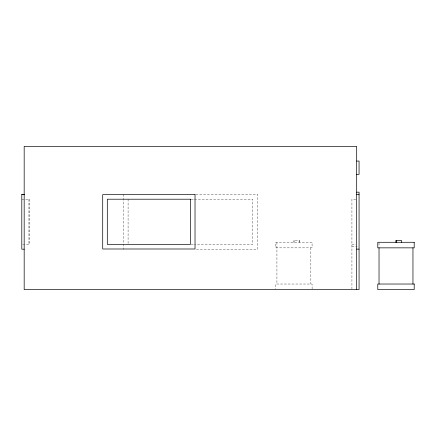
<?xml version="1.0" encoding="UTF-8"?>
<svg xmlns="http://www.w3.org/2000/svg" width="436" height="436" viewBox="0 0 436 436"><rect width="100%" height="100%" fill="white"/><g stroke="black" fill="none" stroke-linecap="round" stroke-linejoin="round"><path stroke-width="0.33" stroke-dasharray="2.18 1.64" d="M195.862 194.342L257.643 194.342L257.643 249.272L195.862 249.272M21.8 199.208L29.414 199.208L29.414 244.4L21.8 244.4M191.11 199.208L193.818 199.208M194.5 199.208L252.776 199.208L252.776 244.4L194.5 244.4M355.82 199.208L351.928 199.208L351.928 288.91M191.11 244.4L193.818 244.4M351.928 244.4L355.852 244.4M351.928 246.302L357.16 246.302M379.031 242.901L379.031 246.613M312.094 288.975L312.094 284.027L275.677 284.027L275.677 288.975M310.846 247.85L310.846 284.027M299.319 242.285L299.319 240.383L293.886 240.383L293.886 242.285M299.112 240.383L299.112 242.285M294.093 240.383L294.093 242.285M276.925 242.285L276.925 284.027M128.086 199.208L128.086 243.724M123.219 194.342L123.219 249.272M28.934 199.208L28.934 244.4M312.083 242.285L275.688 242.285L275.688 247.85L312.083 247.85L312.083 242.285"/><path stroke-width="0.65" d="M356.686 161.053L359.062 161.053L359.062 174.373L356.686 174.373M356.686 192.178L359.062 192.178L359.062 289.591L24.176 289.591L24.176 146.409L356.686 146.409L356.686 289.591M24.176 194.423L21.8 194.423L21.8 249.19L24.176 249.19M356.686 194.489L359.062 194.489M21.8 194.576L24.176 194.576M356.686 249.125L359.062 249.125M412.952 247.85L412.952 284.027M401.425 242.285L401.425 240.383L395.992 240.383L395.992 242.285M396.199 240.383L396.199 242.285M379.031 247.85L379.031 284.027M195.023 194.62L102.711 194.62L102.711 248.994L195.023 248.994L195.023 194.62M190.434 199.208L107.305 199.208L107.305 244.4L190.434 244.4L190.434 199.208M414.189 242.285L377.794 242.285L377.794 247.85L414.189 247.85L414.189 242.285M414.2 284.027L377.783 284.027L377.783 289.591L414.2 289.591L414.2 284.027"/></g></svg>
